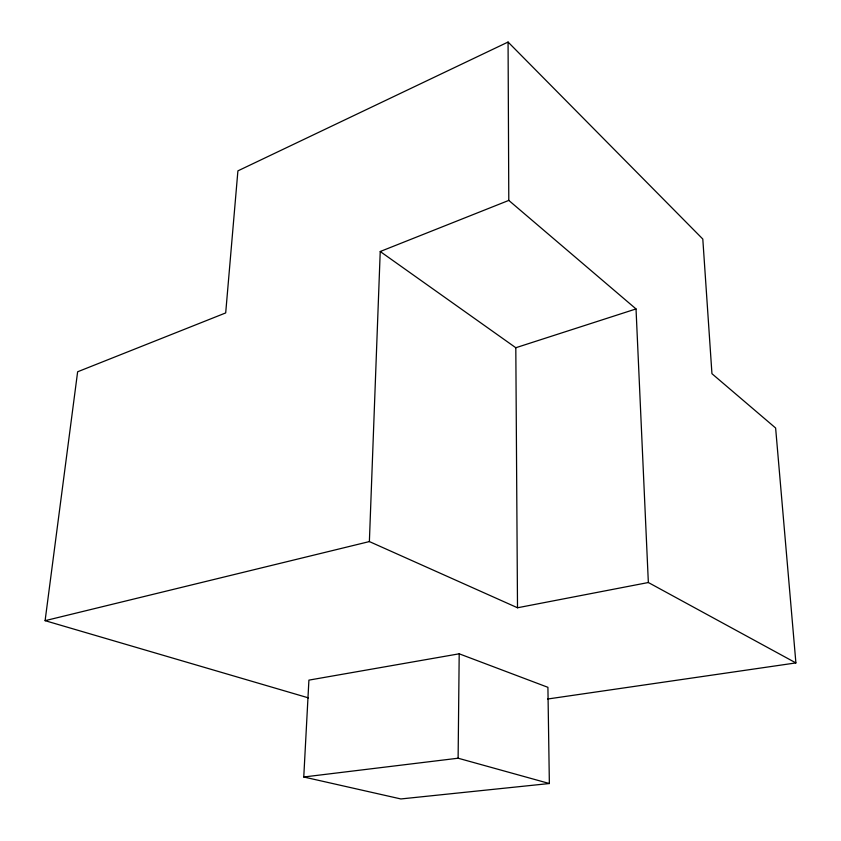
<?xml version="1.0" encoding="UTF-8"?>
<svg xmlns="http://www.w3.org/2000/svg" width="841" height="841" viewBox="0 0 841 841"><rect width="100%" height="100%" fill="white"/><g stroke="black" fill="none" stroke-linecap="round" stroke-linejoin="round"><path stroke-width="1.26" d="M549.362 783.528L458.114 758.214L459.197 653.804L308.91 680.127L303.759 777L400.873 798.95L549.362 783.528L547.912 687.318L459.197 653.804M648.348 582.519L517.509 607.77L369.378 541.572L380.227 251.512L508.794 200.41L636.027 308.941L648.348 582.519L795.901 662.918L775.623 428.016L711.949 373.698L702.803 239.044L508.069 42.05L237.908 170.86L225.693 312.926L77.635 371.775L45.099 620.669L308.458 697.883M380.227 251.512L515.806 347.732L636.027 308.941M45.099 620.669L369.378 541.572M547.649 699.018L795.901 662.918M303.759 777L458.114 758.214M515.806 347.732L517.509 607.77M508.069 42.05L508.794 200.41"/></g></svg>
